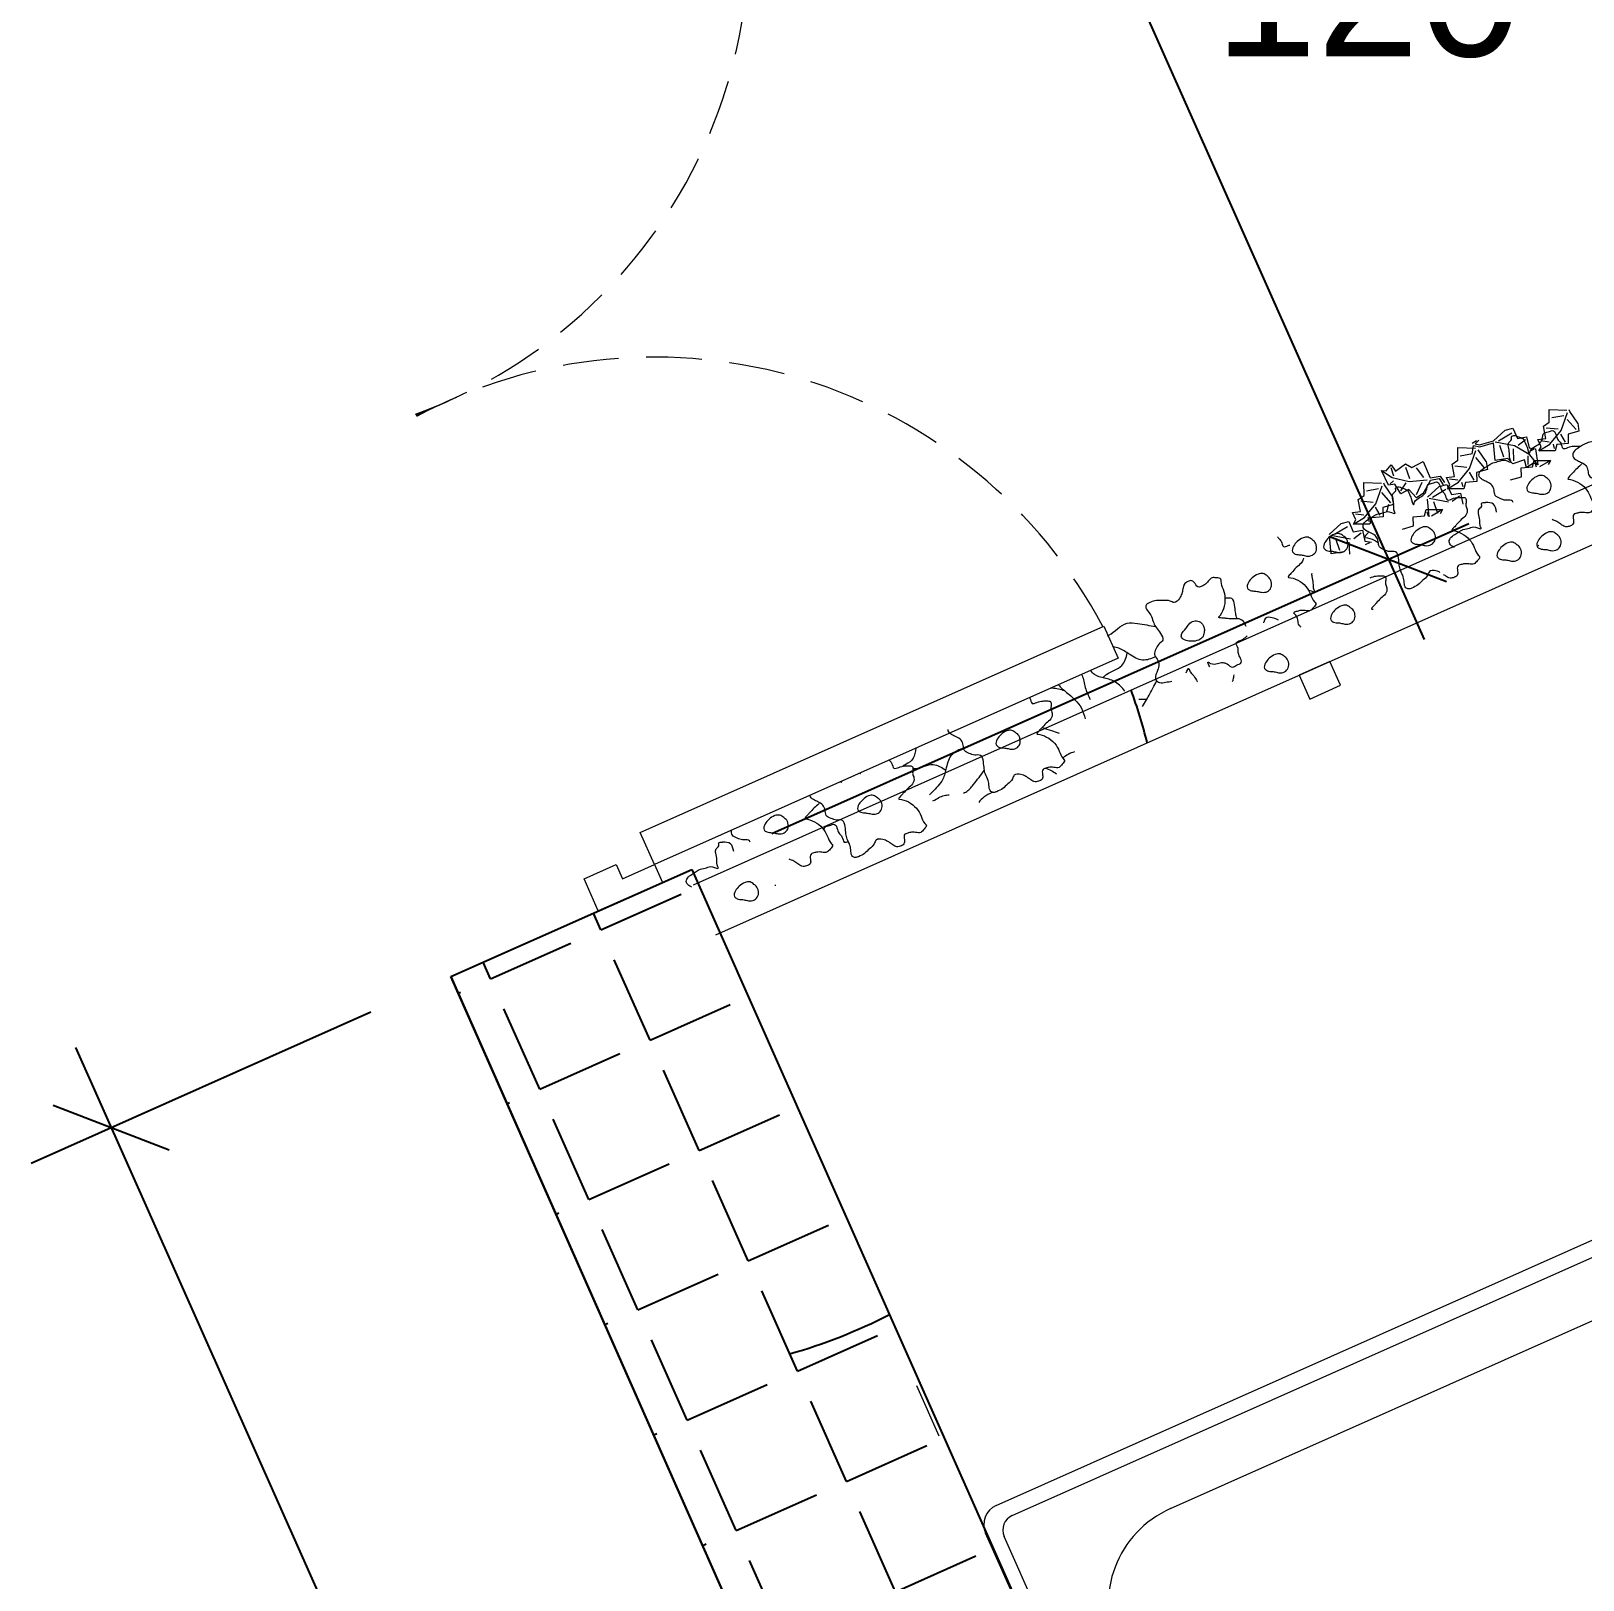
# Model space of a CAD drawing. Header units: inches. Extents: x -422522 to 22891, y -2973 to 414515.
# Drawn here: x 7619.8 to 7796.5, y 9872.6 to 10049 of the extents above; entities that cross this region are included whole.
import ezdxf

# ---------------------------------------------------------------- set-up
doc = ezdxf.new("R2010")
doc.units = ezdxf.units.IN
doc.header["$MEASUREMENT"] = 0
doc.linetypes.add('TRATTEGGIATA2', pattern=[9.525, 6.35, -3.175])
doc.layers.get('0').update_dxf_attribs({"lineweight": 25})
for name, color, linetype, lineweight in [('ARREDAMENTO', 8, 'Continuous', 18), ('INFISSI', 4, 'Continuous', 18), ('QUOTE', 6, 'Continuous', 9)]:
    doc.layers.add(name, color=color, linetype=linetype, lineweight=lineweight)
doc.styles.get("Standard").update_dxf_attribs({"font": 'Arial.ttf'})
doc.dimstyles.get("Standard").update_dxf_attribs({"dimtxt": 15, "dimasz": 10, "dimexe": 10, "dimexo": 10, "dimgap": 5, "dimtad": 2, "dimtih": 1, "dimtoh": 1, "dimdec": 0, "dimzin": 0, "dimdsep": 46, "dimtxsty": 'Standard', "dimblk": 'OBLIQUE', "dimblk1": 'OBLIQUE', "dimblk2": 'OBLIQUE', "dimcen": 0.09, "dimdle": 10, "dimadec": 0, "dimazin": 0, "dimtfac": 1, "dimtdec": 0, "dimtofl": 0, "dimtmove": 0, "dimatfit": 3, "dimldrblk": 'OBLIQUE', "dimfxl": 1, "dimtolj": 1, "dimtzin": 0, "dimarcsym": 0})
pattern_1 = [(24, (-7690.87, -2407.724), (-5.592629, 12.56125), [10, -3.75]), (114, (-7690.87, -2407.724), (-12.56125, -5.592629), [10, -3.75])]

# ---------------------------------------------------------------- blocks, each defined once
blk = doc.blocks.new('vasca')
at = {"layer": 'ARREDAMENTO'}
for p, q in [((11001.47, 4427.4), (11207.6, 4427.4)), ((11001.47, 4427.4), (11207.6, 4427.4)), ((10999.47, 4312.54), (10999.47, 4425.4)), ((10999.47, 4312.54), (10999.47, 4425.4)), ((11002.47, 4425.9), (11207.6, 4425.9)), ((11000.97, 4312.54), (11000.97, 4424.4)), ((11016.47, 4420.4), (11198.85, 4420.4))]:
    blk.add_line(p, q, dxfattribs=at)
for centre, radius in [((11001.47, 4425.4), 2), ((11001.47, 4425.4), 2), ((11002.47, 4424.4), 1.5), ((11016.47, 4410.4), 10)]:
    blk.add_arc(centre, radius, 90, 180, dxfattribs=at)
blk = doc.blocks.new('_Oblique')
at = {"color": 0, "linetype": 'ByBlock', "lineweight": -2}
blk.add_line((-0.5, -0.5), (0.5, 0.5), dxfattribs=at)
blk = doc.blocks.new('*D103')
at = {"layer": 'Defpoints', "color": 0, "transparency": 16777216}
for p in [(7667.62, 9941.35), (7755.86, 9741.91), (7717.65, 9724.9)]:
    blk.add_point(p, dxfattribs=at)
at = {"layer": 'QUOTE', "color": 0, "lineweight": -2, "transparency": 16777216}
for p, q in [((7658.49, 9937.28), (7619.81, 9920.06)), ((7624.88, 9933.26), (7721.71, 9715.76)), ((7746.72, 9737.84), (7708.51, 9720.83))]:
    blk.add_line(p, q, dxfattribs=at)
at = {"layer": 'QUOTE', "color": 0, "lineweight": -2, "transparency": 16777216, "xscale": 10, "yscale": 10, "zscale": 10}
for p, rotation in [((7628.94, 9924.13), 113.9999999999798), ((7717.65, 9724.9), 293.9999999999798)]:
    blk.add_blockref('_Oblique', p, dxfattribs=dict(at, rotation=rotation))
at = {"layer": 'QUOTE', "color": 0, "transparency": 16777216, "insert": (7650.44, 9814.34), "char_height": 15, "attachment_point": 5}
blk.add_mtext('\\A1;218', dxfattribs=at)
blk = doc.blocks.new('*D113')
at = {"layer": 'Defpoints', "color": 0, "transparency": 16777216}
for p in [(7645.75, 10062.97), (7774.36, 9988.87), (7695.03, 9953.55)]:
    blk.add_point(p, dxfattribs=at)
at = {"layer": 'QUOTE', "color": 0, "lineweight": -2, "transparency": 16777216}
for p, q in [((7721.48, 10107.63), (7778.42, 9979.74)), ((7654.88, 10067.04), (7734.68, 10102.56)), ((7704.16, 9957.62), (7783.49, 9992.94))]:
    blk.add_line(p, q, dxfattribs=at)
at = {"layer": 'QUOTE', "color": 0, "lineweight": -2, "transparency": 16777216, "xscale": 10, "yscale": 10, "zscale": 10}
for p, rotation in [((7725.55, 10098.5), 113.9999999999798), ((7774.36, 9988.87), 293.9999999999798)]:
    blk.add_blockref('_Oblique', p, dxfattribs=dict(at, rotation=rotation))
at = {"layer": 'QUOTE', "color": 0, "transparency": 16777216, "insert": (7772.04, 10053.52), "char_height": 15, "attachment_point": 5}
blk.add_mtext('\\A1;120', dxfattribs=at)

msp = doc.modelspace()

# ---------------------------------------------------------------- hatches: boundary and pattern name
h = msp.add_hatch()
h.set_pattern_fill('ANGLE', color=0, scale=50, angle=24)
h.set_pattern_definition(pattern_1)
h.paths.add_polyline_path([(7755.86, 9741.91), (7783.26, 9754.11), (7783.27, 9754.11), (7695.03, 9953.55), (7667.62, 9941.35)])
h = msp.add_hatch()
h.set_pattern_fill('ANGLE', color=0, scale=50, angle=24)
h.set_pattern_definition(pattern_1)
h.paths.add_polyline_path([(7755.86, 9741.91), (7783.26, 9754.11), (7783.27, 9754.11), (7695.03, 9953.55), (7667.62, 9941.35)])

# ---------------------------------------------------------------- linework, layer by layer
for p, q in [((7667.62, 9941.35), (7695.03, 9953.55)), ((7667.62, 9941.35), (7695.03, 9953.55)), ((7695.03, 9953.55), (7944.79, 9391.31)), ((7695.03, 9953.55), (7944.79, 9391.31))]:
    msp.add_line(p, q)
for points in [[(7667.62, 9941.35), (7747.72, 9760.18)], [(7755.86, 9741.91), (7667.62, 9941.35)], [(7667.62, 9941.35), (7747.72, 9760.18)], [(7755.86, 9741.91), (7667.62, 9941.35)]]:
    msp.add_lwpolyline(points)
for start, end in [(13.8812, 20.1234), (285.4304, 297.5672), (266.715, 266.7281)]:
    msp.add_arc((7690.8, 9954.1), 57.78, start, end)
at = {"layer": 'ARREDAMENTO'}
for p, q in [((7695.24, 9951.8), (7875.98, 10032.27)), ((7697.78, 9946.1), (7878.52, 10026.57)), ((7720.63, 9894.78), (7723.17, 9889.07)), ((7720.63, 9894.78), (7723.17, 9889.07))]:
    msp.add_line(p, q, dxfattribs=at)
at = {"layer": 'ARREDAMENTO', "lineweight": 5}
for p, q in [((7792.01, 10004.02), (7792.67, 10004.47)), ((7792.65, 10005.93), (7794.67, 10005.84)), ((7792.67, 10004.47), (7792.65, 10005.93)), ((7794.32, 10005.21), (7792.94, 10004.95)), ((7794.01, 10003.53), (7794.73, 10005.57)), ((7795.71, 10003.62), (7794.71, 10004.79)), ((7794.99, 10005.67), (7794.93, 10005.87)), ((7795.9, 10004.34), (7794.99, 10005.67)), ((7787.65, 10003.55), (7786.31, 10002.33)), ((7786.88, 10002.34), (7788.4, 10003.24)), ((7787.65, 10003.55), (7788.52, 10003.8)), ((7788.52, 10003.8), (7789.04, 10002.63)), ((7789.04, 10002.63), (7790.08, 10002.81)), ((7790.08, 10002.81), (7790.36, 10001.54)), ((7792.27, 10002.63), (7792.01, 10004.02)), ((7792.32, 10003.84), (7793.69, 10003.7)), ((7792.73, 10001.97), (7794.01, 10003.53)), ((7794.52, 10002.21), (7793.99, 10003.12)), ((7796.02, 10003.44), (7794.8, 10003.09)), ((7794.8, 10003.09), (7794.83, 10002.04)), ((7795.9, 10004.34), (7796.02, 10003.44)), ((7782.25, 10001.59), (7784.27, 10001.5)), ((7782.27, 10000.13), (7782.25, 10001.59)), ((7783.6, 9999.19), (7784.32, 10001.23)), ((7783.88, 10000.83), (7784.04, 10001.83)), ((7783.89, 10002.08), (7784.39, 10002.4)), ((7784.04, 10001.83), (7784.77, 10001.65)), ((7784.66, 10002.42), (7784.23, 10002.02)), ((7784.23, 10002.02), (7784.74, 10001.89)), ((7785.49, 10000), (7784.58, 10001.33)), ((7784.74, 10001.89), (7786.31, 10002.33)), ((7784.77, 10001.65), (7786.33, 10002.12)), ((7786.52, 10000.11), (7786.33, 10002.12)), ((7788.72, 10001.79), (7786.5, 10002.19)), ((7787, 10001.86), (7787.46, 10000.53)), ((7788.64, 10000.07), (7788.59, 10001.45)), ((7790.44, 10000.74), (7788.72, 10001.79)), ((7789.95, 10002.47), (7789.12, 10001.83)), ((7790.36, 10001.54), (7791.1, 10001.45)), ((7790.87, 10001.35), (7790.4, 10001.14)), ((7791.1, 10001.45), (7791.36, 9999.61)), ((7791.38, 10002.51), (7792.27, 10002.63)), ((7791.75, 10001.68), (7791.38, 10002.51)), ((7791.48, 10001.21), (7792.73, 10001.97)), ((7791.48, 10001.21), (7791.75, 10001.68)), ((7793.34, 10001.21), (7791.48, 10001.21)), ((7792.66, 10002.21), (7791.69, 10002.33)), ((7793.27, 10001.46), (7793.13, 10001.95)), ((7793.54, 10001.93), (7793.34, 10001.21)), ((7794.83, 10002.04), (7793.54, 10001.93)), ((7774.09, 9998.93), (7774.67, 9999.62)), ((7774.96, 9998.34), (7774.65, 9999.26)), ((7774.67, 9999.62), (7775.17, 9998.88)), ((7775.17, 9998.88), (7776.3, 9999.72)), ((7776.28, 9999.36), (7776.75, 9998.07)), ((7776.3, 9999.72), (7777, 9999.32)), ((7777, 9999.32), (7778.3, 9999.98)), ((7778.39, 9998.16), (7777.54, 9999.29)), ((7778.3, 9999.98), (7779.11, 9998.13)), ((7781.6, 9999.68), (7782.27, 10000.13)), ((7781.87, 9998.29), (7781.6, 9999.68)), ((7781.92, 9999.5), (7783.29, 9999.36)), ((7782.32, 9997.63), (7783.6, 9999.19)), ((7783.92, 10000.87), (7782.53, 10000.61)), ((7785.3, 9999.28), (7784.3, 10000.45)), ((7785.49, 10000), (7785.62, 9999.1)), ((7787.96, 10000.33), (7786.52, 10000.11)), ((7788.51, 9999.74), (7787.96, 10000.33)), ((7789.84, 10000.19), (7788.51, 9999.74)), ((7789.46, 9999.29), (7790.76, 9999.4)), ((7789.5, 9998.24), (7789.46, 9999.29)), ((7790.09, 9999.32), (7789.84, 10000.19)), ((7790.86, 9999.8), (7790.09, 9999.32)), ((7790.21, 10000.63), (7790.22, 9999.66)), ((7791.36, 9999.61), (7790.44, 10000.74)), ((7790.76, 9999.4), (7790.95, 10000.12)), ((7791.36, 9999.61), (7790.86, 9999.8)), ((7790.95, 10000.12), (7792.81, 10000.12)), ((7791.02, 9999.87), (7791.16, 9999.38)), ((7792.81, 10000.12), (7791.57, 9999.37)), ((7792.81, 10000.12), (7792.55, 9999.65)), ((7771.58, 9996.14), (7771.56, 9997.59)), ((7771.56, 9997.59), (7773.58, 9997.51)), ((7773.55, 9998.96), (7774.77, 9998.17)), ((7773.55, 9998.96), (7774.09, 9998.93)), ((7774.36, 9997.29), (7773.55, 9998.96)), ((7773.89, 9997.33), (7773.83, 9997.53)), ((7775.09, 9997.43), (7774.36, 9997.29)), ((7774.55, 9997.46), (7774.93, 9997.8)), ((7774.77, 9998.17), (7776.73, 9997.71)), ((7775.76, 9996.31), (7775.09, 9997.43)), ((7775.78, 9996.67), (7776.36, 9997.55)), ((7776.73, 9997.71), (7778.76, 9997.92)), ((7777.56, 9996.22), (7778.18, 9997.63)), ((7778.29, 9996.36), (7779.09, 9997.77)), ((7779.09, 9997.77), (7779.13, 9997.87)), ((7779.11, 9998.13), (7780.26, 9998.33)), ((7779.13, 9997.87), (7780.14, 9998.07)), ((7780.13, 9997.14), (7781, 9997.39)), ((7780.14, 9998.07), (7780.58, 9997.34)), ((7780.14, 9998.07), (7780.14, 9998.07)), ((7780.26, 9998.33), (7780.74, 9997.61)), ((7780.97, 9998.17), (7781.87, 9998.29)), ((7781.34, 9997.34), (7780.97, 9998.17)), ((7781, 9997.39), (7781.52, 9996.22)), ((7781.08, 9996.87), (7782.32, 9997.63)), ((7782.25, 9997.87), (7781.29, 9997.99)), ((7782.87, 9997.12), (7782.73, 9997.61)), ((7783.13, 9997.59), (7782.94, 9996.87)), ((7784.43, 9997.7), (7783.13, 9997.59)), ((7784.11, 9997.87), (7783.58, 9998.78)), ((7785.62, 9999.1), (7784.39, 9998.75)), ((7784.39, 9998.75), (7784.43, 9997.7)), ((7788.27, 9997.89), (7789.5, 9998.24)), ((7770.91, 9995.68), (7771.58, 9996.14)), ((7771.18, 9994.29), (7770.91, 9995.68)), ((7773.23, 9996.88), (7771.84, 9996.61)), ((7772.91, 9995.19), (7773.63, 9997.23)), ((7774.62, 9995.28), (7773.61, 9996.45)), ((7774.81, 9996), (7773.89, 9997.33)), ((7774.81, 9996), (7774.93, 9995.11)), ((7776.69, 9996.81), (7775.76, 9996.31)), ((7777.54, 9995.86), (7776.69, 9996.81)), ((7778.29, 9996.36), (7777.54, 9995.86)), ((7780.13, 9997.14), (7778.79, 9995.92)), ((7779.01, 9993.7), (7778.81, 9995.71)), ((7781.2, 9995.38), (7778.98, 9995.78)), ((7779.36, 9995.93), (7780.88, 9996.83)), ((7781.08, 9996.87), (7781.34, 9997.34)), ((7782.94, 9996.87), (7781.08, 9996.87)), ((7781.52, 9996.22), (7782.56, 9996.4)), ((7782.43, 9996.06), (7781.6, 9995.42)), ((7782.56, 9996.4), (7782.84, 9995.13)), ((7770.28, 9994.17), (7771.18, 9994.29)), ((7770.65, 9993.35), (7770.28, 9994.17)), ((7771.56, 9993.87), (7770.6, 9994)), ((7771.23, 9995.51), (7772.6, 9995.37)), ((7771.63, 9993.63), (7772.91, 9995.19)), ((7773.42, 9993.88), (7772.9, 9994.79)), ((7774.93, 9995.11), (7773.7, 9994.75)), ((7773.7, 9994.75), (7773.74, 9993.7)), ((7778.46, 9993.81), (7778.65, 9994.53)), ((7778.65, 9994.53), (7780.51, 9994.53)), ((7778.72, 9994.28), (7778.86, 9993.79)), ((7780.51, 9994.53), (7779.26, 9993.77)), ((7779.48, 9995.45), (7779.94, 9994.12)), ((7780.51, 9994.53), (7780.24, 9994.05)), ((7768.96, 9992.92), (7767.62, 9991.7)), ((7768.2, 9991.71), (7769.71, 9992.61)), ((7768.96, 9992.92), (7769.83, 9993.17)), ((7769.83, 9993.17), (7770.35, 9992)), ((7770.35, 9992), (7771.39, 9992.18)), ((7770.39, 9992.87), (7771.63, 9993.63)), ((7770.39, 9992.87), (7770.65, 9993.35)), ((7772.25, 9992.87), (7770.39, 9992.87)), ((7771.39, 9992.18), (7771.68, 9990.91)), ((7772.18, 9993.12), (7772.04, 9993.61)), ((7772.44, 9993.59), (7772.25, 9992.87)), ((7773.74, 9993.7), (7772.44, 9993.59)), ((7775.97, 9992.3), (7777.19, 9992.65)), ((7777.16, 9993.7), (7778.46, 9993.81)), ((7777.19, 9992.65), (7777.16, 9993.7)), ((7767.84, 9989.49), (7767.64, 9991.5)), ((7770.03, 9991.16), (7767.81, 9991.56)), ((7768.32, 9991.24), (7768.77, 9989.9)), ((7769.95, 9989.45), (7769.9, 9990.82)), ((7771.26, 9991.85), (7770.43, 9991.2)), ((7771.68, 9990.91), (7772.42, 9990.82)), ((7772.18, 9990.72), (7771.72, 9990.51)), ((7769.28, 9989.71), (7767.84, 9989.49))]:
    msp.add_line(p, q, dxfattribs=at)
at = {"layer": 'ARREDAMENTO'}
msp.add_lwpolyline([(7768.9, 9974.51), (7767.69, 9977.23), (7764.2, 9975.67), (7765.41, 9972.95)], close=True, dxfattribs=at)
for points, start_tangent, end_tangent in [([(7805.49, 10000.22), (7806.55, 9999.9), (7807.47, 9999.18), (7807.99, 9998.3), (7808.44, 9997.44), (7808.6, 9997.24), (7808.33, 9996.79), (7807.97, 9996.43), (7807.37, 9996.43), (7806.78, 9996.43), (7806.37, 9996.32), (7806.15, 9996.22), (7806.09, 9995.6), (7806.04, 9995.11), (7805.63, 9994.86), (7805.11, 9994.83), (7804.67, 9995.1), (7804.19, 9995.41), (7803.64, 9995.63), (7802.88, 9995.55), (7802.67, 9995.13), (7802.13, 9994.56), (7801.57, 9994.05), (7800.88, 9993.67), (7800.52, 9993.58), (7800.2, 9993.7), (7800.01, 9994.28), (7799.91, 9994.96), (7799.59, 9995.68), (7799.45, 9996.28), (7799.35, 9997.09), (7799.04, 9997.81), (7798.36, 9997.84), (7797.75, 9998.03), (7797.2, 9998.38), (7797.06, 9998.98), (7796.82, 9999.53), (7796.24, 9999.93), (7795.74, 10000.17), (7795.35, 10000.59), (7795.46, 10001.1), (7795.99, 10001.54), (7796.93, 10002.09), (7797.64, 10002.27), (7798.32, 10002.38), (7798.99, 10002.21), (7798.92, 10002.38), (7798.82, 10003.19), (7798.69, 10003.93), (7798.74, 10004.41), (7799.05, 10004.89), (7799, 10005), (7799.31, 10005.2), (7799.84, 10005.04), (7800.32, 10004.86), (7800.6, 10004.38), (7800.82, 10003.89), (7801.08, 10003.15), (7801.2, 10003.46), (7801.77, 10003.98), (7802.27, 10004.34), (7802.53, 10004.78), (7802.75, 10005.47), (7803.22, 10005.62), (7803.82, 10005.75), (7804.14, 10005.17), (7804.36, 10004.67), (7804.65, 10004.34), (7804.92, 10003.73), (7805.46, 10003.84), (7806.12, 10004), (7806.57, 10004.01), (7807, 10003.93), (7807.07, 10003.5), (7807.05, 10003.09), (7807.19, 10002.63), (7807.02, 10001.96), (7806.52, 10001.47), (7805.98, 10000.9), (7805.67, 10000.56), (7805.49, 10000.22)], (0.997617, -0.068995), (0.997617, -0.068995)), ([(7792.84, 9997.49), (7792.81, 9996.81), (7792.42, 9996.37), (7791.74, 9996.27), (7791.23, 9996.37), (7790.74, 9996.42), (7790.45, 9996.49), (7790.14, 9996.74), (7790.25, 9997.39), (7790.68, 9997.91), (7791.34, 9998.34), (7791.91, 9998.39), (7792.36, 9998.13), (7792.7, 9997.82), (7792.84, 9997.49)], (0.293707, -0.955895), (0.293707, -0.955895)), ([(7779.66, 9991.64), (7779.63, 9990.97), (7779.23, 9990.53), (7778.55, 9990.42), (7778.04, 9990.53), (7777.56, 9990.58), (7777.26, 9990.64), (7776.95, 9990.9), (7777.06, 9991.54), (7777.49, 9992.06), (7778.16, 9992.49), (7778.73, 9992.55), (7779.17, 9992.29), (7779.51, 9991.97), (7779.66, 9991.64)], (0.293707, -0.955895), (0.293707, -0.955895)), ([(7766.14, 9990.45), (7766.11, 9989.78), (7765.71, 9989.34), (7765.03, 9989.23), (7764.53, 9989.34), (7764.04, 9989.39), (7763.75, 9989.45), (7763.44, 9989.71), (7763.55, 9990.36), (7763.97, 9990.88), (7764.64, 9991.31), (7765.21, 9991.36), (7765.66, 9991.1), (7765.99, 9990.79), (7766.14, 9990.45)], (0.293707, -0.955895), (0.293707, -0.955895)), ([(7769.71, 9990.87), (7769.68, 9990.19), (7769.28, 9989.75), (7768.61, 9989.65), (7768.1, 9989.75), (7767.61, 9989.8), (7767.32, 9989.87), (7767.01, 9990.12), (7767.12, 9990.77), (7767.54, 9991.29), (7768.21, 9991.72), (7768.78, 9991.77), (7769.23, 9991.51), (7769.57, 9991.2), (7769.71, 9990.87)], (0.293707, -0.955895), (0.293707, -0.955895)), ([(7789.46, 9989.88), (7789.43, 9989.21), (7789.03, 9988.77), (7788.35, 9988.66), (7787.84, 9988.77), (7787.36, 9988.81), (7787.07, 9988.88), (7786.75, 9989.14), (7786.86, 9989.78), (7787.29, 9990.3), (7787.96, 9990.73), (7788.53, 9990.79), (7788.97, 9990.52), (7789.31, 9990.21), (7789.46, 9989.88)], (0.293707, -0.955895), (0.293707, -0.955895)), ([(7793.98, 9991.07), (7793.95, 9990.4), (7793.56, 9989.96), (7792.88, 9989.85), (7792.37, 9989.96), (7791.88, 9990), (7791.59, 9990.07), (7791.28, 9990.33), (7791.39, 9990.97), (7791.82, 9991.49), (7792.48, 9991.92), (7793.05, 9991.98), (7793.5, 9991.71), (7793.84, 9991.4), (7793.98, 9991.07)], (0.293707, -0.955895), (0.293707, -0.955895)), ([(7761.01, 9986.32), (7760.98, 9985.65), (7760.58, 9985.2), (7759.9, 9985.1), (7759.39, 9985.2), (7758.91, 9985.25), (7758.62, 9985.32), (7758.3, 9985.58), (7758.41, 9986.22), (7758.84, 9986.74), (7759.51, 9987.17), (7760.08, 9987.23), (7760.53, 9986.96), (7760.86, 9986.65), (7761.01, 9986.32)], (0.293707, -0.955895), (0.293707, -0.955895)), ([(7770.51, 9982.71), (7770.48, 9982.04), (7770.08, 9981.59), (7769.4, 9981.49), (7768.89, 9981.59), (7768.41, 9981.64), (7768.11, 9981.71), (7767.8, 9981.97), (7767.91, 9982.61), (7768.34, 9983.13), (7769.01, 9983.56), (7769.57, 9983.62), (7770.02, 9983.35), (7770.36, 9983.04), (7770.51, 9982.71)], (0.293707, -0.955895), (0.293707, -0.955895)), ([(7753.27, 9981.31), (7752.79, 9981.78), (7752.2, 9981.83), (7751.63, 9981.45), (7751.33, 9981.03), (7751.01, 9980.66), (7750.84, 9980.41), (7750.79, 9980.01), (7751.31, 9979.61), (7751.97, 9979.52), (7752.75, 9979.66), (7753.21, 9980.01), (7753.36, 9980.51), (7753.39, 9980.97), (7753.27, 9981.31)], (-0.435789, 0.900049), (-0.435789, 0.900049)), ([(7762.96, 9977.17), (7762.93, 9976.5), (7762.53, 9976.05), (7761.85, 9975.95), (7761.34, 9976.05), (7760.86, 9976.1), (7760.57, 9976.17), (7760.25, 9976.43), (7760.36, 9977.07), (7760.79, 9977.59), (7761.46, 9978.02), (7762.03, 9978.08), (7762.47, 9977.81), (7762.81, 9977.5), (7762.96, 9977.17)], (0.293707, -0.955895), (0.293707, -0.955895)), ([(7732.4, 9968.46), (7732.37, 9967.79), (7731.98, 9967.35), (7731.3, 9967.25), (7730.79, 9967.35), (7730.3, 9967.4), (7730.01, 9967.47), (7729.7, 9967.72), (7729.81, 9968.37), (7730.24, 9968.89), (7730.9, 9969.32), (7731.47, 9969.37), (7731.92, 9969.11), (7732.26, 9968.8), (7732.4, 9968.46)], (0.293707, -0.955895), (0.293707, -0.955895)), ([(7716.67, 9961.07), (7716.64, 9960.39), (7716.24, 9959.95), (7715.56, 9959.85), (7715.05, 9959.95), (7714.57, 9960), (7714.27, 9960.07), (7713.96, 9960.33), (7714.07, 9960.97), (7714.5, 9961.49), (7715.16, 9961.92), (7715.73, 9961.98), (7716.18, 9961.71), (7716.52, 9961.4), (7716.67, 9961.07)], (0.293707, -0.955895), (0.293707, -0.955895)), ([(7705.99, 9958.82), (7705.96, 9958.14), (7705.56, 9957.7), (7704.88, 9957.6), (7704.37, 9957.7), (7703.89, 9957.75), (7703.59, 9957.82), (7703.28, 9958.07), (7703.39, 9958.72), (7703.82, 9959.24), (7704.49, 9959.67), (7705.06, 9959.72), (7705.5, 9959.46), (7705.84, 9959.15), (7705.99, 9958.82)], (0.293707, -0.955895), (0.293707, -0.955895)), ([(7702.6, 9951.21), (7702.57, 9950.54), (7702.17, 9950.09), (7701.49, 9949.99), (7700.99, 9950.09), (7700.5, 9950.14), (7700.21, 9950.21), (7699.9, 9950.47), (7700, 9951.11), (7700.43, 9951.63), (7701.1, 9952.06), (7701.67, 9952.12), (7702.12, 9951.85), (7702.45, 9951.54), (7702.6, 9951.21)], (0.293707, -0.955895), (0.293707, -0.955895))]:
    msp.add_spline(points, degree=3, dxfattribs=dict(at, start_tangent=start_tangent, end_tangent=end_tangent))
for points, knots in [([(7788.55, 9995.33), (7788.5, 9995.43), (7788.31, 9995.68), (7787.66, 9995.5), (7787.09, 9995.78), (7786.41, 9996.04), (7786.43, 9996.74), (7786.17, 9997.35), (7785.61, 9997.68), (7785.05, 9997.88), (7784.57, 9998.29), (7784.75, 9998.96), (7785.44, 9999.34), (7786.1, 9999.87), (7786.98, 9999.98), (7787.53, 10000.3), (7788.44, 9999.75), (7788.1, 10000.35), (7788.2, 10000.92), (7788.01, 10001.58), (7787.94, 10002.22), (7788.5, 10002.49), (7788.25, 10002.82), (7788.76, 10003.05), (7789.12, 10002.75), (7789.72, 10002.68), (7789.91, 10002.09), (7790.18, 10001.68), (7790.36, 10000.57), (7790.55, 10001.44), (7791.04, 10001.69), (7791.6, 10002.03), (7791.93, 10002.56), (7791.91, 10003.3), (7792.59, 10003.32), (7793.23, 10003.7), (7793.46, 10002.92), (7793.62, 10002.42), (7794.07, 10002.09), (7794.1, 10001.29), (7794.85, 10001.63), (7795.37, 10001.77), (7795.84, 10001.74), (7796.17, 10001.76), (7796.26, 10001.72)], [59.033429, 59.033429, 59.033429, 59.033429, 59.316286, 59.903763, 60.462434, 61.031025, 61.567214, 62.093007, 62.706051, 63.190643, 63.689413, 64.141595, 64.740643, 65.692139, 66.331294, 66.930342, 67.529538, 67.687276, 68.402381, 69.05272, 69.476544, 69.972289, 70.077448, 70.397025, 70.881558, 71.327529, 71.803649, 72.276863, 72.962409, 73.259723, 73.924324, 74.460115, 74.912179, 75.545093, 75.968665, 76.504457, 77.08521, 77.558423, 77.941183, 78.519555, 79.003941, 79.591338, 79.991499, 80.293473, 80.293473, 80.293473, 80.293473]), ([(7796.42, 9999.84), (7796.4, 9999.79), (7796.25, 9999.54), (7795.8, 9999.23), (7795.34, 9998.68), (7795.07, 9998.41), (7794.68, 9997.97), (7794.81, 9997.97), (7795.18, 9997.94), (7795.92, 9997.7), (7796.82, 9997.01), (7797.35, 9996.07), (7797.55, 9995.36), (7798.04, 9994.92), (7797.62, 9994.54), (7797.32, 9994.07), (7796.68, 9994.2), (7796.15, 9994.22), (7795.76, 9994.08), (7795.31, 9993.95), (7795.43, 9993.38), (7795.45, 9992.81), (7794.94, 9992.58), (7794.42, 9992.51), (7793.97, 9992.86), (7793.52, 9993.18), (7793.18, 9993.32), (7792.98, 9993.37)], [39.913765, 39.913765, 39.913765, 39.913765, 40.047178, 40.662166, 41.345229, 41.74539, 42.081896, 42.081896, 42.081896, 43.050962, 44.062166, 44.962168, 45.805075, 46.021855, 46.473918, 46.92284, 47.440338, 47.957837, 48.329336, 48.539484, 49.080719, 49.504543, 49.928115, 50.377037, 50.829218, 51.325138, 51.831474, 51.831474, 51.831474, 51.831474]), ([(7780.22, 9987.37), (7780.08, 9987.44), (7779.7, 9987.58), (7778.97, 9987.64), (7778.82, 9986.89), (7778.25, 9986.49), (7777.73, 9985.9), (7777.15, 9985.63), (7776.67, 9985.44), (7776.21, 9985.61), (7776.14, 9986.23), (7776.1, 9986.91), (7775.7, 9987.51), (7775.57, 9988.26), (7775.52, 9988.94), (7775.31, 9989.89), (7774.47, 9989.66), (7773.9, 9989.93), (7773.22, 9990.2), (7773.24, 9990.89), (7772.99, 9991.5), (7772.42, 9991.84), (7771.87, 9992.04), (7771.39, 9992.44), (7771.56, 9993.12), (7772.26, 9993.49), (7772.91, 9994.03), (7773.79, 9994.13), (7774.34, 9994.45), (7775.26, 9993.91), (7774.91, 9994.51), (7775.01, 9995.07), (7774.82, 9995.73), (7774.75, 9996.37), (7775.31, 9996.64), (7775.06, 9996.98), (7775.57, 9997.2), (7775.93, 9996.9), (7776.53, 9996.84), (7776.73, 9996.25), (7777, 9995.83), (7777.17, 9994.73), (7777.36, 9995.59), (7777.86, 9995.85), (7778.41, 9996.19), (7778.75, 9996.71), (7778.72, 9997.46), (7779.4, 9997.48), (7780.04, 9997.85), (7780.27, 9997.08), (7780.44, 9996.58), (7780.89, 9996.24), (7780.91, 9995.44), (7781.67, 9995.79), (7782.18, 9995.92), (7782.68, 9995.9), (7783.23, 9995.93), (7783.21, 9995.39), (7783.13, 9994.97), (7783.42, 9994.48), (7783.21, 9993.8), (7782.62, 9993.39), (7782.15, 9992.84), (7781.89, 9992.56), (7781.49, 9992.13), (7781.62, 9992.12), (7781.99, 9992.1), (7782.73, 9991.85), (7783.63, 9991.17), (7784.16, 9990.23), (7784.36, 9989.52), (7784.86, 9989.08), (7784.43, 9988.69), (7784.13, 9988.23), (7783.49, 9988.35), (7782.96, 9988.37), (7782.57, 9988.24), (7782.12, 9988.1), (7782.24, 9987.54), (7782.27, 9986.97), (7781.75, 9986.73), (7781.23, 9986.67), (7780.88, 9986.94), (7780.68, 9987.09), (7780.62, 9987.13)], [9.355904, 9.355904, 9.355904, 9.355904, 9.763541, 10.428141, 10.838604, 11.521667, 12.186267, 12.87127, 13.190848, 13.488162, 14.016573, 14.616035, 15.299565, 15.835754, 16.55086, 17.23439, 17.821867, 18.380538, 18.949129, 19.485318, 20.01111, 20.624154, 21.108746, 21.607517, 22.059698, 22.658746, 23.610242, 24.249397, 24.848445, 25.447641, 25.605379, 26.320485, 26.970824, 27.394647, 27.890393, 27.995551, 28.315129, 28.799661, 29.245632, 29.721753, 30.194966, 30.880513, 31.177827, 31.842427, 32.378219, 32.830283, 33.463196, 33.886769, 34.422561, 35.003314, 35.476527, 35.859287, 36.437658, 36.922045, 37.509442, 37.909602, 38.288546, 38.671306, 39.023961, 39.447864, 40.047178, 40.662166, 41.345229, 41.74539, 42.081896, 42.081896, 42.081896, 43.050962, 44.062166, 44.962168, 45.805075, 46.021855, 46.473918, 46.92284, 47.440338, 47.957837, 48.329336, 48.539484, 49.080719, 49.504543, 49.928115, 50.377037, 50.829218, 51.02278, 51.02278, 51.02278, 51.02278]), ([(7781.87, 9990.21), (7781.81, 9990.24), (7781.57, 9990.36), (7781.19, 9990.68), (7781.36, 9991.36), (7782.06, 9991.73), (7782.72, 9992.27), (7783.59, 9992.37), (7784.14, 9992.69), (7785.06, 9992.15), (7784.71, 9992.75), (7784.81, 9993.31), (7784.62, 9993.97), (7784.55, 9994.61), (7785.11, 9994.88), (7784.86, 9995.22), (7785.17, 9995.35), (7785.35, 9995.34), (7785.4, 9995.33)], [63.000252, 63.000252, 63.000252, 63.000252, 63.190643, 63.689413, 64.141595, 64.740643, 65.692139, 66.331294, 66.930342, 67.529538, 67.687276, 68.402381, 69.05272, 69.476544, 69.972289, 70.077448, 70.397025, 70.516565, 70.516565, 70.516565, 70.516565]), ([(7761.74, 9991.43), (7761.77, 9991.37), (7761.88, 9991.19), (7762.24, 9990.92), (7762.26, 9990.12), (7762.82, 9990.38), (7763.07, 9990.46), (7763.12, 9990.48)], [35.287059, 35.287059, 35.287059, 35.287059, 35.476527, 35.859287, 36.437658, 36.922045, 37.070932, 37.070932, 37.070932, 37.070932]), ([(7772.1, 9991.96), (7772.04, 9991.89), (7771.89, 9991.73), (7771.55, 9991.35), (7771.68, 9991.35), (7772.05, 9991.32), (7772.59, 9991.14), (7773.07, 9990.84), (7773.22, 9990.73)], [41.443493, 41.443493, 41.443493, 41.443493, 41.74539, 42.081896, 42.081896, 42.081896, 43.050962, 43.53847, 43.53847, 43.53847, 43.53847]), ([(7764.68, 9988.97), (7764.66, 9988.81), (7764.5, 9988.43), (7763.97, 9988.07), (7763.5, 9987.51), (7763.24, 9987.24), (7762.85, 9986.81), (7762.98, 9986.8), (7763.35, 9986.77), (7764.09, 9986.53), (7764.98, 9985.85), (7765.51, 9984.9), (7765.71, 9984.2), (7766.21, 9983.76), (7765.78, 9983.37), (7765.49, 9982.9), (7764.85, 9983.03), (7764.31, 9983.05), (7763.92, 9982.92), (7763.63, 9982.83), (7763.57, 9982.72), (7763.56, 9982.67)], [39.655284, 39.655284, 39.655284, 39.655284, 40.047178, 40.662166, 41.345229, 41.74539, 42.081896, 42.081896, 42.081896, 43.050962, 44.062166, 44.962168, 45.805075, 46.021855, 46.473918, 46.92284, 47.440338, 47.957837, 48.329336, 48.539484, 48.69173, 48.69173, 48.69173, 48.69173]), ([(7758.15, 9981.24), (7758.14, 9981.25), (7758.05, 9981.38), (7757.96, 9981.79), (7757.34, 9982.15), (7756.63, 9982.05), (7755.91, 9982.13), (7755.53, 9982.15), (7754.95, 9982.2), (7755.04, 9982.3), (7755.29, 9982.57), (7755.67, 9983.25), (7755.86, 9984.36), (7755.61, 9985.41), (7755.27, 9986.07), (7755.34, 9986.73), (7754.76, 9986.72), (7754.22, 9986.86), (7753.84, 9986.33), (7753.47, 9985.95), (7753.09, 9985.79), (7752.67, 9985.58), (7752.37, 9986.08), (7752, 9986.51), (7751.47, 9986.33), (7751.04, 9986.02), (7750.95, 9985.47), (7750.84, 9984.91), (7750.58, 9984.36), (7750.05, 9983.77), (7749.42, 9984.22), (7748.73, 9984.12), (7747.95, 9984.2), (7747.34, 9984.01), (7746.86, 9983.82), (7746.64, 9983.38), (7747.01, 9982.88), (7747.44, 9982.35), (7747.56, 9981.64), (7747.97, 9981), (7748.4, 9980.47), (7748.89, 9979.63), (7748.13, 9979.23), (7747.89, 9978.64), (7747.58, 9977.99), (7748.07, 9977.49), (7748.29, 9976.87), (7748.11, 9976.24), (7747.84, 9975.71), (7747.76, 9975.09), (7748.35, 9974.72), (7749, 9974.88), (7749.48, 9974.93), (7749.71, 9974.99)], [39.012615, 39.012615, 39.012615, 39.012615, 39.023961, 39.447864, 40.047178, 40.662166, 41.345229, 41.74539, 42.081896, 42.081896, 42.081896, 43.050962, 44.062166, 44.962168, 45.805075, 46.021855, 46.473918, 46.92284, 47.440338, 47.957837, 48.329336, 48.539484, 49.080719, 49.504543, 49.928115, 50.377037, 50.829218, 51.325138, 51.845437, 52.510038, 52.9205, 53.603564, 54.268164, 54.953167, 55.272744, 55.570058, 56.098469, 56.697931, 57.381462, 57.917651, 58.632756, 59.316286, 59.903763, 60.462434, 61.031025, 61.567214, 62.093007, 62.706051, 63.190643, 63.689413, 64.141595, 64.740643, 65.383914, 65.383914, 65.383914, 65.383914]), ([(7765.24, 9985.36), (7765.26, 9985.36), (7765.57, 9985.3), (7766.11, 9984.98), (7765.76, 9985.58), (7765.86, 9986.14), (7765.68, 9986.76), (7765.63, 9987.14), (7765.66, 9987.26)], [24.803037, 24.803037, 24.803037, 24.803037, 24.848445, 25.447641, 25.605379, 26.320485, 26.970824, 27.279925, 27.279925, 27.279925, 27.279925]), ([(7772.28, 9986.75), (7772.33, 9986.77), (7772.64, 9986.89), (7773.03, 9986.99), (7773.53, 9986.97), (7774.08, 9987), (7774.06, 9986.46), (7773.98, 9986.04), (7774.27, 9985.54), (7774.06, 9984.86), (7773.47, 9984.46), (7773, 9983.9), (7772.74, 9983.63), (7772.34, 9983.2), (7772.47, 9983.19), (7772.52, 9983.18), (7772.56, 9983.18), (7772.6, 9983.18)], [36.790543, 36.790543, 36.790543, 36.790543, 36.922045, 37.509442, 37.909602, 38.288546, 38.671306, 39.023961, 39.447864, 40.047178, 40.662166, 41.345229, 41.74539, 42.081896, 42.081896, 42.081896, 42.196716, 42.196716, 42.196716, 42.196716]), ([(7757.14, 9982.09), (7757.12, 9982.15), (7757.01, 9982.39), (7756.92, 9982.93), (7756.87, 9983.61), (7756.66, 9984.56), (7756.05, 9984.4), (7755.8, 9984.42), (7755.78, 9984.42)], [15.147135, 15.147135, 15.147135, 15.147135, 15.299565, 15.835754, 16.55086, 17.23439, 17.821867, 17.879021, 17.879021, 17.879021, 17.879021]), ([(7742.38, 9980.13), (7742.43, 9980.15), (7743.13, 9980.5), (7744.12, 9981.78), (7746.11, 9981.53), (7747.18, 9981.32), (7747.86, 9981.19)], [10.850632, 10.850632, 10.850632, 10.850632, 11.051531, 13.519397, 14.715638, 16.815525, 16.815525, 16.815525, 16.815525]), ([(7761.82, 9981.91), (7761.78, 9981.94), (7761.56, 9982.07), (7761.11, 9982.25), (7760.32, 9982.32), (7760.22, 9981.83), (7760.13, 9981.66), (7760.12, 9981.64)], [51.177219, 51.177219, 51.177219, 51.177219, 51.325138, 51.845437, 52.510038, 52.9205, 52.989692, 52.989692, 52.989692, 52.989692]), ([(7764.43, 9981.14), (7764.33, 9981.19), (7764.08, 9981.38), (7764.09, 9981.96), (7763.88, 9982.46), (7763.64, 9982.66), (7763.54, 9982.73)], [60.74025, 60.74025, 60.74025, 60.74025, 61.031025, 61.567214, 62.093007, 62.399592, 62.399592, 62.399592, 62.399592]), ([(7754.02, 9976.62), (7753.88, 9976.88), (7753.62, 9977.31), (7754.28, 9976.85), (7754.82, 9977), (7755.46, 9977.14), (7756.06, 9976.98), (7756.55, 9976.41), (7757.06, 9976.86), (7757.78, 9977.02), (7757.43, 9977.74), (7757.2, 9978.22), (7757.31, 9978.78), (7756.78, 9979.38), (7757.57, 9979.64), (7757.98, 9979.86), (7758.2, 9980.07), (7758.27, 9980.13)], [30.330069, 30.330069, 30.330069, 30.330069, 30.880513, 31.177827, 31.842427, 32.378219, 32.830283, 33.463196, 33.886769, 34.422561, 35.003314, 35.476527, 35.859287, 36.437658, 36.922045, 37.509442, 37.743635, 37.743635, 37.743635, 37.743635]), ([(7741.86, 9975.37), (7742.01, 9975.53), (7742.49, 9976.07), (7744.2, 9976.44), (7744.49, 9977.66), (7744.62, 9978.2)], [6.205462, 6.205462, 6.205462, 6.205462, 6.789964, 8.505278, 9.87226, 9.87226, 9.87226, 9.87226]), ([(7747.83, 9977.75), (7747.34, 9977.55), (7746.3, 9977.12), (7744.91, 9977.99), (7743.89, 9978.71), (7743.23, 9978.86), (7743, 9978.89)], [0, 0, 0, 0, 1.508868, 3.16596, 4.538684, 5.230507, 5.230507, 5.230507, 5.230507]), ([(7744.36, 9973.84), (7744.03, 9974.23), (7743.4, 9974.98), (7742.1, 9975.32), (7740.92, 9975.57), (7740.6, 9976.03), (7740.45, 9976.21)], [0, 0, 0, 0, 1.477696, 2.847359, 4.026014, 4.754975, 4.754975, 4.754975, 4.754975]), ([(7751.32, 9975.93), (7751.46, 9976.18), (7751.6, 9976.62), (7751.75, 9975.98), (7752.21, 9975.63), (7752.45, 9975.16), (7752.6, 9974.93), (7752.6, 9974.92)], [24.91841, 24.91841, 24.91841, 24.91841, 25.447641, 25.605379, 26.320485, 26.970824, 26.999665, 26.999665, 26.999665, 26.999665]), ([(7736.79, 9974.58), (7737.05, 9974.26), (7738.03, 9973.43), (7739.37, 9972.34), (7739.71, 9971.11), (7739.83, 9970.69)], [6.301647, 6.301647, 6.301647, 6.301647, 7.541571, 10.020509, 11.30373, 11.30373, 11.30373, 11.30373]), ([(7739.41, 9975.74), (7739.43, 9975.71), (7739.65, 9975.27), (7739.75, 9974.2), (7740.19, 9973.34), (7740.41, 9972.9)], [7.664867, 7.664867, 7.664867, 7.664867, 7.803031, 9.2177, 10.696815, 10.696815, 10.696815, 10.696815]), ([(7746.36, 9972.1), (7746.52, 9972.34), (7746.95, 9973.08), (7747.45, 9974.01), (7747.82, 9974.73), (7747.96, 9975)], [10.973368, 10.973368, 10.973368, 10.973368, 11.713751, 13.046466, 13.827823, 13.827823, 13.827823, 13.827823]), ([(7756.74, 9975.7), (7756.72, 9975.5), (7756.69, 9975.24), (7756.61, 9974.99), (7756.58, 9974.93)], [0.7830962, 0.7830962, 0.7830962, 0.7830962, 1.28731, 1.4850384, 1.4850384, 1.4850384, 1.4850384]), ([(7733.5, 9973.11), (7733.51, 9973.1), (7733.64, 9972.88), (7733.65, 9972.27), (7734.41, 9972.61), (7734.93, 9972.74), (7735.42, 9972.72), (7735.98, 9972.75), (7735.96, 9972.21), (7735.88, 9971.79), (7736.16, 9971.3), (7735.96, 9970.62), (7735.36, 9970.21), (7734.9, 9969.66), (7734.63, 9969.38), (7734.24, 9968.95), (7734.37, 9968.94)], [41.106571, 41.106571, 41.106571, 41.106571, 41.162677, 41.826587, 42.382611, 43.056881, 43.516223, 43.95121, 44.390578, 44.79539, 45.281985, 45.969934, 46.675876, 47.45996, 47.919302, 48.305576, 48.305576, 48.305576, 48.305576]), ([(7737.51, 9973.88), (7737.03, 9974.01), (7736.49, 9974.17), (7735.94, 9974.17), (7735.87, 9974.17)], [0, 0, 0, 0, 1.274481, 1.455852, 1.455852, 1.455852, 1.455852]), ([(7734.37, 9968.94), (7734.74, 9968.92), (7735.48, 9968.67), (7736.38, 9967.99), (7736.91, 9967.05), (7737.11, 9966.34), (7737.6, 9965.9), (7737.18, 9965.52), (7736.88, 9965.05), (7736.24, 9965.18), (7735.71, 9965.2), (7735.32, 9965.06), (7734.87, 9964.92), (7734.99, 9964.36), (7735.01, 9963.79), (7734.5, 9963.56), (7733.98, 9963.49), (7733.53, 9963.84), (7733.07, 9964.17), (7732.5, 9964.39), (7731.72, 9964.46), (7731.56, 9963.71), (7731, 9963.31), (7730.47, 9962.73), (7729.89, 9962.45), (7729.42, 9962.26), (7728.95, 9962.43), (7728.88, 9963.05), (7728.84, 9963.73), (7728.44, 9964.33), (7728.31, 9965.08), (7728.27, 9965.76), (7728.06, 9966.71), (7727.22, 9966.48), (7726.65, 9966.76), (7725.97, 9967.02), (7725.99, 9967.72), (7725.73, 9968.32), (7725.17, 9968.66), (7724.61, 9968.86), (7724.24, 9969.18), (7724.22, 9969.42), (7724.22, 9969.47)], [0, 0, 0, 0, 1.112384, 2.273141, 3.306248, 4.273816, 4.522656, 5.041577, 5.556892, 6.150926, 6.74496, 7.171401, 7.41263, 8.033909, 8.520414, 9.006631, 9.521946, 10.041002, 10.610266, 11.207514, 11.970406, 12.441574, 13.225658, 13.988549, 14.77486, 15.141701, 15.482986, 16.089546, 16.777666, 17.562286, 18.177775, 18.99864, 19.783261, 20.457622, 21.098918, 21.7516, 22.367089, 22.970643, 23.674353, 24.230613, 24.803149, 24.952268, 24.952268, 24.952268, 24.952268]), ([(7734.94, 9969.71), (7735.3, 9969.59), (7735.93, 9969.38), (7736.56, 9969.15), (7736.85, 9969.05)], [12.061038, 12.061038, 12.061038, 12.061038, 13.046466, 13.827823, 13.827823, 13.827823, 13.827823]), ([(7720.56, 9967.35), (7720.5, 9966.92), (7720.33, 9966.11), (7719.73, 9965.67), (7719.15, 9965.35), (7719.07, 9965.3)], [2.871803, 2.871803, 2.871803, 2.871803, 3.929969, 4.948161, 5.147037, 5.147037, 5.147037, 5.147037]), ([(7725.99, 9967.36), (7725.49, 9967.18), (7724.45, 9966.79), (7724.01, 9965.2), (7723.68, 9963.58), (7722.74, 9962.71), (7722.22, 9962.13), (7722.12, 9962.04)], [0, 0, 0, 0, 1.314466, 2.758059, 3.953921, 5.620335, 5.961182, 5.961182, 5.961182, 5.961182]), ([(7717.51, 9965.99), (7717.6, 9965.89), (7717.9, 9965.66), (7717.92, 9964.87), (7718.67, 9965.22), (7719.19, 9965.35), (7719.69, 9965.33), (7720.24, 9965.36), (7720.22, 9964.82), (7720.14, 9964.39), (7720.43, 9963.9), (7720.22, 9963.22), (7719.63, 9962.82), (7719.16, 9962.26), (7718.9, 9961.99), (7718.5, 9961.56), (7718.63, 9961.55)], [40.732222, 40.732222, 40.732222, 40.732222, 41.162677, 41.826587, 42.382611, 43.056881, 43.516223, 43.95121, 44.390578, 44.79539, 45.281985, 45.969934, 46.675876, 47.45996, 47.919302, 48.305576, 48.305576, 48.305576, 48.305576]), ([(7738.62, 9966.95), (7738.12, 9966.76), (7737.62, 9966.57), (7737.28, 9966.22), (7737.28, 9966.21)], [0, 0, 0, 0, 1.314466, 1.332994, 1.332994, 1.332994, 1.332994]), ([(7738.62, 9966.95), (7738.12, 9966.76), (7737.62, 9966.57), (7737.28, 9966.22), (7737.28, 9966.21)], [0, 0, 0, 0, 1.314466, 1.332994, 1.332994, 1.332994, 1.332994]), ([(7714.17, 9964.51), (7714.19, 9964.47), (7714.22, 9964.44), (7714.25, 9964.51), (7714.26, 9964.55)], [35.2540326, 35.2540326, 35.2540326, 35.2540326, 35.44757, 35.5607093, 35.5607093, 35.5607093, 35.5607093]), ([(7720.22, 9965.03), (7720.35, 9965.02), (7721.03, 9965.01), (7722.44, 9965.85), (7723.49, 9965.16), (7723.95, 9964.85)], [6.408714, 6.408714, 6.408714, 6.408714, 6.789964, 8.505278, 9.87226, 9.87226, 9.87226, 9.87226]), ([(7725.97, 9962.24), (7726.06, 9962.27), (7726.5, 9962.47), (7727.31, 9963.43), (7727.95, 9964.3), (7728.35, 9964.86)], [11.524335, 11.524335, 11.524335, 11.524335, 11.777561, 12.819679, 14.649017, 14.649017, 14.649017, 14.649017]), ([(7711.97, 9963.53), (7712.07, 9963.49), (7712.16, 9963.48), (7712.12, 9963.57), (7712.11, 9963.59)], [28.913001, 28.913001, 28.913001, 28.913001, 29.2112067, 29.2756895, 29.2756895, 29.2756895, 29.2756895]), ([(7729.26, 9962.33), (7728.92, 9962.16), (7728.34, 9961.87), (7727.88, 9961.4), (7727.73, 9961.18)], [0, 0, 0, 0, 3.936182, 6.739205, 6.739205, 6.739205, 6.739205]), ([(7729.26, 9962.33), (7728.92, 9962.16), (7728.34, 9961.87), (7727.88, 9961.4), (7727.73, 9961.18)], [0, 0, 0, 0, 3.936182, 6.739205, 6.739205, 6.739205, 6.739205]), ([(7709.57, 9961.17), (7709.54, 9961.12), (7709.4, 9960.87), (7708.95, 9960.56), (7708.48, 9960.01), (7708.22, 9959.73), (7707.82, 9959.3), (7707.95, 9959.29), (7708.32, 9959.27), (7709.06, 9959.02), (7709.96, 9958.34), (7710.49, 9957.4), (7710.69, 9956.69), (7711.19, 9956.25), (7710.76, 9955.87), (7710.46, 9955.4), (7709.82, 9955.53), (7709.29, 9955.55), (7708.9, 9955.41), (7708.45, 9955.27), (7708.57, 9954.71), (7708.6, 9954.14), (7708.08, 9953.91), (7707.56, 9953.84), (7707.11, 9954.19), (7706.66, 9954.51), (7706.32, 9954.65), (7706.12, 9954.7)], [39.913765, 39.913765, 39.913765, 39.913765, 40.047178, 40.662166, 41.345229, 41.74539, 42.081896, 42.081896, 42.081896, 43.050962, 44.062166, 44.962168, 45.805075, 46.021855, 46.473918, 46.92284, 47.440338, 47.957837, 48.329336, 48.539484, 49.080719, 49.504543, 49.928115, 50.377037, 50.829218, 51.325138, 51.831474, 51.831474, 51.831474, 51.831474]), ([(7718.63, 9961.55), (7719, 9961.52), (7719.74, 9961.28), (7720.64, 9960.6), (7721.17, 9959.65), (7721.37, 9958.95), (7721.87, 9958.51), (7721.44, 9958.12), (7721.14, 9957.65), (7720.5, 9957.78), (7719.97, 9957.8), (7719.58, 9957.66), (7719.13, 9957.53), (7719.25, 9956.96), (7719.28, 9956.4), (7718.76, 9956.16), (7718.24, 9956.09), (7717.79, 9956.44), (7717.34, 9956.77), (7716.77, 9957), (7715.98, 9957.07), (7715.82, 9956.31), (7715.26, 9955.92), (7714.74, 9955.33), (7714.15, 9955.05), (7713.68, 9954.86), (7713.21, 9955.04), (7713.15, 9955.65), (7713.1, 9956.33), (7712.71, 9956.94), (7712.57, 9957.68), (7712.53, 9958.36), (7712.32, 9959.31), (7711.48, 9959.09), (7710.91, 9959.36), (7710.23, 9959.62), (7710.25, 9960.32), (7709.99, 9960.93), (7709.43, 9961.26), (7708.87, 9961.47), (7708.53, 9961.76), (7708.49, 9961.96), (7708.48, 9961.98)], [0, 0, 0, 0, 1.112384, 2.273141, 3.306248, 4.273816, 4.522656, 5.041577, 5.556892, 6.150926, 6.74496, 7.171401, 7.41263, 8.033909, 8.520414, 9.006631, 9.521946, 10.041002, 10.610266, 11.207514, 11.970406, 12.441574, 13.225658, 13.988549, 14.77486, 15.141701, 15.482986, 16.089546, 16.777666, 17.562286, 18.177775, 18.99864, 19.783261, 20.457622, 21.098918, 21.7516, 22.367089, 22.970643, 23.674353, 24.230613, 24.803149, 24.857308, 24.857308, 24.857308, 24.857308]), ([(7722.5, 9961.35), (7723.01, 9961.62), (7723.46, 9961.95), (7724.14, 9962.03), (7724.33, 9962.04)], [8.2809, 8.2809, 8.2809, 8.2809, 9.627654, 10.125719, 10.125719, 10.125719, 10.125719]), ([(7710.08, 9958.06), (7710.11, 9958.2), (7710.19, 9958.49), (7710.75, 9958.5), (7711.39, 9958.88), (7711.62, 9958.11), (7711.78, 9957.6), (7712.24, 9957.27), (7712.26, 9956.51), (7712.68, 9956.67), (7712.85, 9956.73)], [75.19283, 75.19283, 75.19283, 75.19283, 75.545093, 75.968665, 76.504457, 77.08521, 77.558423, 77.941183, 78.519555, 78.929856, 78.929856, 78.929856, 78.929856]), ([(7701.69, 9956.66), (7701.64, 9956.76), (7701.46, 9957.01), (7700.8, 9956.83), (7700.23, 9957.11), (7699.57, 9957.36), (7699.56, 9957.8), (7699.54, 9957.99)], [59.033429, 59.033429, 59.033429, 59.033429, 59.316286, 59.903763, 60.462434, 61.031025, 61.515941, 61.515941, 61.515941, 61.515941]), ([(7695.01, 9951.54), (7694.95, 9951.57), (7694.71, 9951.69), (7694.33, 9952.01), (7694.51, 9952.68), (7695.2, 9953.06), (7695.86, 9953.6), (7696.74, 9953.7), (7697.29, 9954.02), (7698.2, 9953.48), (7697.85, 9954.08), (7697.96, 9954.64), (7697.76, 9955.3), (7697.7, 9955.94), (7698.25, 9956.21), (7698, 9956.55), (7698.31, 9956.68), (7698.49, 9956.67), (7698.54, 9956.66)], [63.000252, 63.000252, 63.000252, 63.000252, 63.190643, 63.689413, 64.141595, 64.740643, 65.692139, 66.331294, 66.930342, 67.529538, 67.687276, 68.402381, 69.05272, 69.476544, 69.972289, 70.077448, 70.397025, 70.516565, 70.516565, 70.516565, 70.516565])]:
    msp.add_open_spline(points, degree=3, knots=knots, dxfattribs=at)
for points in [[(7774.35, 9995.08), (7774.14, 9994.29)], [(7786.67, 9994.24), (7786.3, 9995.14), (7785.4, 9995.33)], [(7699.82, 9955.57), (7699.45, 9956.47), (7698.54, 9956.66)]]:
    msp.add_spline(points, degree=3, dxfattribs=at)
for points in [[(7791.43, 9990.36), (7791.43, 9990.4), (7791.42, 9990.44), (7791.42, 9990.48)], [(7746.83, 9972.88), (7746.53, 9972.88), (7746.22, 9972.88), (7745.93, 9972.91)], [(7735.3, 9965.06), (7735.75, 9964.99), (7736.16, 9964.71), (7736.58, 9964.43)], [(7735.3, 9965.06), (7735.75, 9964.99), (7736.16, 9964.71), (7736.58, 9964.43)], [(7704.58, 9951.69), (7704.57, 9951.73), (7704.57, 9951.77), (7704.56, 9951.81)], [(7704.58, 9951.69), (7704.57, 9951.73), (7704.57, 9951.77), (7704.56, 9951.81)]]:
    msp.add_open_spline(points, degree=3, dxfattribs=at)
at = {"layer": 'INFISSI'}
msp.add_line((7663.64, 10005.26), (7667.3, 10006.88), dxfattribs=at)
msp.add_lwpolyline([(7741.95, 9981.26), (7743.58, 9977.6), (7690.8, 9954.1), (7689.17, 9957.76)], close=True, dxfattribs=at)
at = {"layer": 'INFISSI', "color": 4, "lineweight": 0}
msp.add_lwpolyline([(7690.8, 9954.1), (7691.7, 9952.07), (7684.39, 9948.82), (7682.77, 9952.47), (7686.42, 9954.1), (7687.14, 9952.47), (7690.8, 9954.1)], dxfattribs=at)
at = {"layer": 'INFISSI', "linetype": 'TRATTEGGIATA2'}
for centre, start, end in [((7643.8, 10059.67), 290.0302, 24), ((7690.8, 9954.1), 27.9698, 117.9698)]:
    msp.add_arc(centre, 57.78, start, end, dxfattribs=at)

# ---------------------------------------------------------------- block references
at = {"layer": 'ARREDAMENTO', "xscale": 1.2, "yscale": 1.2, "zscale": 1.2, "rotation": 24}
msp.add_blockref('vasca', (-2169.77, -342.06), dxfattribs=at)

# ---------------------------------------------------------------- dimensions: what is measured, and where the dimension line sits
at = {"layer": 'QUOTE'}
for base, p1, p2, picture, middle in [((7774.36, 9988.87), (7645.75, 10062.97), (7695.03, 9953.55), '*D113', (7772.04, 10053.52)), ((7717.65, 9724.9), (7667.62, 9941.35), (7755.86, 9741.91), '*D103', (7650.44, 9814.34))]:
    dim = msp.add_linear_dim(base=base, p1=p1, p2=p2, angle=114, dimstyle='Standard', dxfattribs=at)
    dim.commit()
    dim.dimension.update_dxf_attribs({"geometry": picture, "text_midpoint": middle})

doc.saveas('drawing.dxf')
